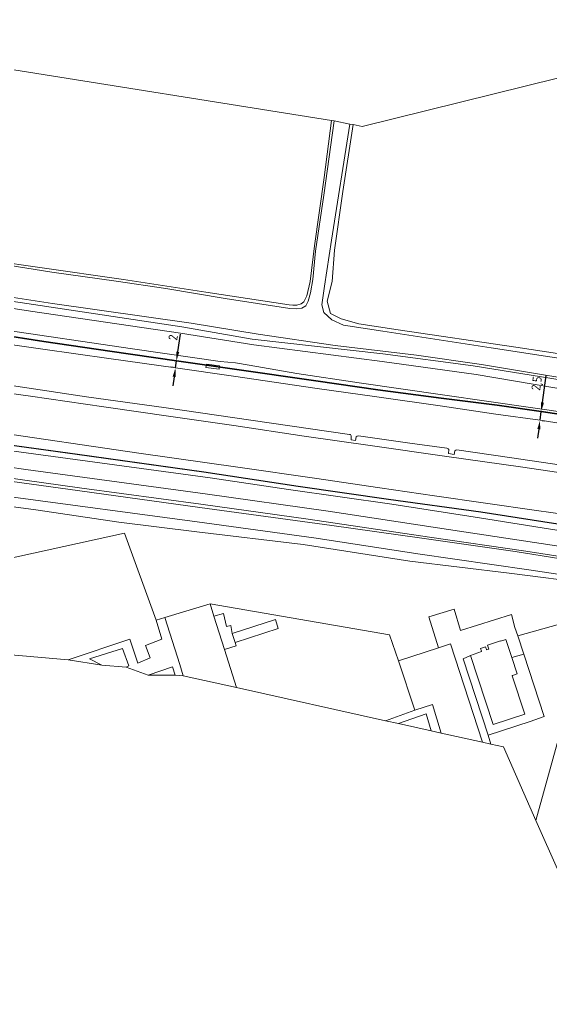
# Model space of a CAD drawing. Header units: metres. Extents: x 112942 to 118371, y 496117 to 499046.
# Drawn here: x 116646.8 to 116794.3, y 497087.7 to 497359.5 of the extents above; entities that cross this region are included whole.
import ezdxf

# ---------------------------------------------------------------- set-up
doc = ezdxf.new("R2010")
doc.units = ezdxf.units.M
for name, color, linetype, lineweight in [('B-WE-OG-TOPOKAART-G', 253, 'Continuous', 18), ('N-WE-KL-DATA_GLASVEZEL-G', 90, 'KL-GLASVEZEL-N', 35), ('N-WE-KL-DATA_GLASVEZEL-M', 7, 'Continuous', 18)]:
    doc.layers.add(name, color=color, linetype=linetype, lineweight=lineweight)
doc.styles.add('ISO', font='isocp.shx')
doc.linetypes.add('KL-GLASVEZEL-N', pattern='A,4,-1,[101,NLCS.SHX,S=0.5,R=0,X=0,Y=0],-1,4,-1,["G",Standard,S=1,R=0,X=-0.25,Y=-0.5],-1.5', length=12.5)
doc.dimstyles.new('ISO', dxfattribs={"dimtxt": 2.5, "dimasz": 2.5, "dimexe": 1.25, "dimexo": 0.625, "dimtad": 1, "dimtxsty": 'ISO', "dimcen": 2.5, "dimadec": 0, "dimazin": 0, "dimtfac": 1, "dimtmove": 0, "dimatfit": 3, "dimfxl": 1, "dimarcsym": 0})

# ---------------------------------------------------------------- blocks, each defined once
blk = doc.blocks.new('*D39')
at = {"layer": 'Defpoints', "color": 0, "transparency": 16777216}
for p in [(116791.51, 497250.93, 6.3), (116791.51, 497250.93), (116791.17, 497248.45, 2.42)]:
    blk.add_point(p, dxfattribs=at)
at = {"layer": 'N-WE-KL-DATA_GLASVEZEL-M', "color": 0, "lineweight": -2, "transparency": 16777216}
for p, q in [((116791.86, 497253.41), (116792.89, 497260.88)), ((116791.17, 497248.45), (116791.51, 497250.93)), ((116792.13, 497250.84), (116792.75, 497250.76)), ((116791.79, 497248.37), (116792.41, 497248.28)), ((116790.83, 497245.98), (116790.49, 497243.5))]:
    blk.add_line(p, q, dxfattribs=at)
at = {"layer": 'N-WE-KL-DATA_GLASVEZEL-M', "color": 0, "transparency": 16777216}
for points in [[(116791.44, 497253.46), (116792.27, 497253.35), (116791.51, 497250.93)], [(116790.42, 497246.03), (116791.24, 497245.92), (116791.17, 497248.45)]]:
    blk.add_solid(points, dxfattribs=at)
at = {"layer": 'N-WE-KL-DATA_GLASVEZEL-M', "color": 0, "transparency": 16777216, "insert": (116790.5, 497258.66), "char_height": 2.5, "attachment_point": 5, "rotation": 82.117, "style": 'ISO'}
blk.add_mtext('2,5', dxfattribs=at)
blk = doc.blocks.new('*D40')
at = {"layer": 'Defpoints', "color": 0, "transparency": 16777216}
for p in [(116690.06, 497262.99, 2.23), (116690.34, 497264.97, 6.3), (116690.34, 497264.97)]:
    blk.add_point(p, dxfattribs=at)
at = {"layer": 'N-WE-KL-DATA_GLASVEZEL-M', "color": 0, "lineweight": -2, "transparency": 16777216}
for p, q in [((116690.7, 497267.44), (116691.42, 497272.35)), ((116689.44, 497263.08), (116688.82, 497263.17)), ((116689.73, 497265.06), (116689.11, 497265.15)), ((116690.06, 497262.99), (116690.34, 497264.97)), ((116689.7, 497260.52), (116689.34, 497258.04))]:
    blk.add_line(p, q, dxfattribs=at)
at = {"layer": 'N-WE-KL-DATA_GLASVEZEL-M', "color": 0, "transparency": 16777216}
for points in [[(116690.29, 497267.5), (116691.12, 497267.38), (116690.34, 497264.97)], [(116689.28, 497260.58), (116690.11, 497260.46), (116690.06, 497262.99)]]:
    blk.add_solid(points, dxfattribs=at)
at = {"layer": 'N-WE-KL-DATA_GLASVEZEL-M', "color": 0, "transparency": 16777216, "insert": (116689.39, 497271.41), "char_height": 2.5, "attachment_point": 5, "rotation": 81.7216, "style": 'ISO'}
blk.add_mtext('2', dxfattribs=at)

msp = doc.modelspace()

# ---------------------------------------------------------------- linework, layer by layer
at = {"layer": 'B-WE-OG-TOPOKAART-G'}
for points, elevation in [([(116705.831, 497189.323), (116717.764, 497193.198), (116718.557, 497190.756), (116706.624, 497186.881), (116705.831, 497189.323)], -0.153), ([(116783.332, 497182.722), (116784.841, 497178.14), (116783.577, 497177.723), (116783.414, 497177.67), (116786.925, 497167.008), (116778.17, 497164.124), (116771.854, 497183.301), (116774.965, 497184.326), (116774.911, 497184.489), (116774.671, 497185.218), (116776.065, 497185.677), (116776.316, 497184.914), (116776.351, 497184.808), (116776.974, 497185.013), (116776.61, 497186.117), (116780.182, 497187.294), (116780.238, 497187.212), (116781.695, 497187.692), (116783.332, 497182.722)], -0.277)]:
    msp.add_lwpolyline(points, close=True, dxfattribs=dict(at, elevation=elevation))
for points in [[(116824.745, 497262.597, -1.352), (116823.959, 497262.737, -1.353), (116784.433, 497268.766, -1.447), (116751.81, 497273.559, -1.417), (116740.944, 497275.204, -1.343), (116736.058, 497276.578, -1.317), (116733.098, 497278.025, -1.18), (116732.138, 497281.475, -1.067), (116733.481, 497286.919, -0.947), (116734.21, 497295.589, -1.153), (116736.437, 497311.866, -1.173), (116739.32, 497330.399, -1.383), (116741.876, 497329.884, -1.113), (116850.905, 497356.838, -0.959), (116824.745, 497262.597, -1.352)], [(116733.371, 497331.596, -1.352), (116731.305, 497315.798, -1.295), (116728.629, 497296.795, -1.268), (116727.417, 497286.945, -1.133), (116726.489, 497282.983, -1.055), (116725.649, 497281.288, -1.088), (116724.93, 497280.738, -1.088), (116723.703, 497280.411, -1.088), (116722.658, 497280.405, -1.091), (116721.614, 497280.474, -1.106), (116698.52, 497283.998, -1.232), (116675.614, 497287.48, -1.265), (116652.4, 497290.795, -1.298), (116626.637, 497294.512, -1.125), (116640.505, 497346.364, -0.991), (116733.371, 497331.596, -1.352)], [(116626.637, 497294.512, -1.125), (116652.4, 497290.795, -1.298), (116675.614, 497287.48, -1.265), (116698.52, 497283.998, -1.232), (116721.614, 497280.474, -1.106), (116722.658, 497280.405, -1.091), (116723.703, 497280.411, -1.088), (116724.93, 497280.738, -1.088), (116725.649, 497281.288, -1.088), (116726.489, 497282.983, -1.055), (116727.417, 497286.945, -1.133), (116728.629, 497296.795, -1.268), (116731.305, 497315.798, -1.295), (116733.371, 497331.596, -1.352)], [(116733.371, 497331.596, -1.352), (116734.113, 497331.447, -1.622), (116731.239, 497310.895, -1.646), (116728.931, 497295.347, -1.646), (116728.195, 497287.49, -1.646), (116727.559, 497283.782, -1.646), (116726.887, 497281.447, -1.646), (116726.234, 497280.187, -1.646), (116725.139, 497279.527, -1.646), (116723.757, 497279.319, -1.646), (116721.795, 497279.449, -1.646), (116703.813, 497282.219, -1.646), (116687.353, 497284.966, -1.646), (116673.583, 497287.005, -1.646), (116655.818, 497289.494, -1.646), (116641.27, 497291.817, -1.646)], [(116641.27, 497291.817, -1.646), (116655.818, 497289.494, -1.646), (116673.583, 497287.005, -1.646), (116687.353, 497284.966, -1.646), (116703.813, 497282.219, -1.646), (116721.795, 497279.449, -1.646), (116723.757, 497279.319, -1.646), (116725.139, 497279.527, -1.646), (116726.234, 497280.187, -1.646), (116726.887, 497281.447, -1.646), (116727.559, 497283.782, -1.646), (116728.195, 497287.49, -1.646), (116728.931, 497295.347, -1.646), (116731.239, 497310.895, -1.646), (116734.113, 497331.447, -1.622), (116738.438, 497330.576, -1.647)], [(116738.438, 497330.576, -1.647), (116733.365, 497298.416, -1.637), (116731.42, 497285.673, -1.63), (116730.622, 497280.452, -1.623), (116731.181, 497278.337, -1.623), (116733.42, 497276.324, -1.64), (116736.677, 497274.867, -1.653), (116747.614, 497273.116, -1.67), (116777.613, 497268.543, -1.68), (116810.176, 497263.527, -1.697), (116824.395, 497261.334, -1.688), (116822.912, 497255.993, -1.661), (116812.739, 497257.683, -1.66), (116774.949, 497263.922, -1.663), (116756.885, 497266.49, -1.673), (116734.359, 497269.212, -1.67), (116713.018, 497272.345, -1.66), (116694.437, 497275.377, -1.66), (116655.946, 497280.856, -1.657), (116625.857, 497285.478, -1.66)], [(116824.745, 497262.597, -1.352), (116824.395, 497261.334, -1.688), (116810.176, 497263.527, -1.697), (116777.613, 497268.543, -1.68), (116747.614, 497273.116, -1.67), (116736.677, 497274.867, -1.653), (116733.42, 497276.324, -1.64), (116731.181, 497278.337, -1.623), (116730.622, 497280.452, -1.623), (116731.42, 497285.673, -1.63), (116733.365, 497298.416, -1.637), (116738.438, 497330.576, -1.647), (116739.32, 497330.399, -1.383), (116736.437, 497311.866, -1.173), (116734.21, 497295.589, -1.153), (116733.481, 497286.919, -0.947), (116732.138, 497281.475, -1.067), (116733.098, 497278.025, -1.18), (116736.058, 497276.578, -1.317), (116740.944, 497275.204, -1.343), (116751.81, 497273.559, -1.417), (116784.433, 497268.766, -1.447), (116823.959, 497262.737, -1.353), (116824.745, 497262.597, -1.352)], [(116822.735, 497255.356, -1.259), (116822.052, 497252.895, -1.005), (116810.535, 497254.83, -1.005), (116773.456, 497261.179, -1.005), (116747.348, 497264.777, -1.096), (116711.792, 497269.349, -1.096), (116691.475, 497272.65, -1.096), (116649.825, 497278.746, -1.056), (116623.494, 497282.76, -1.056), (116623.973, 497284.55, -1.156), (116650.675, 497280.577, -1.153), (116691.824, 497274.387, -1.147), (116711.331, 497270.905, -1.153), (116747.597, 497266.864, -1.367), (116772.633, 497263.514, -1.367), (116810.548, 497257.435, -1.367), (116822.735, 497255.356, -1.259)], [(116822.912, 497255.993, -1.661), (116822.735, 497255.356, -1.259), (116810.548, 497257.435, -1.367), (116772.633, 497263.514, -1.367), (116747.597, 497266.864, -1.367), (116711.331, 497270.905, -1.153), (116691.824, 497274.387, -1.147), (116650.675, 497280.577, -1.153), (116623.973, 497284.55, -1.156), (116624.282, 497285.705, -1.66), (116625.857, 497285.478, -1.66), (116655.946, 497280.856, -1.657), (116694.437, 497275.377, -1.66), (116713.018, 497272.345, -1.66), (116734.359, 497269.212, -1.67), (116756.885, 497266.49, -1.673), (116774.949, 497263.922, -1.663), (116812.739, 497257.683, -1.66), (116822.912, 497255.993, -1.661)], [(116623.494, 497282.76, -1.056), (116649.825, 497278.746, -1.056), (116691.475, 497272.65, -1.096), (116711.792, 497269.349, -1.096), (116747.348, 497264.777, -1.096), (116773.456, 497261.179, -1.005), (116810.535, 497254.83, -1.005), (116822.052, 497252.895, -1.005)], [(116640.459, 497273.785, 1.98), (116678.18, 497268.25, 1.83), (116702.431, 497264.785, 2.013), (116706.73, 497264.4, 1.977), (116710.468, 497263.78, 1.977), (116723.731, 497261.466, 1.947), (116741.01, 497258.803, 2.094), (116800.094, 497250.384, 2.057), (116820.412, 497246.986, 2.132), (116819.613, 497244.108, 2.428), (116803.975, 497246.503, 2.481), (116791.171, 497248.454, 2.421), (116778.893, 497250.154, 2.442), (116763.485, 497252.423, 2.421), (116745.9, 497254.941, 2.334), (116728.716, 497257.386, 2.298), (116706.173, 497260.644, 2.283), (116690.056, 497262.989, 2.232), (116671.568, 497265.617, 2.226), (116653.241, 497268.19, 2.283), (116633.221, 497271.064, 2.325)], [(116822.052, 497252.895, -1.005), (116820.412, 497246.986, 2.132), (116800.094, 497250.384, 2.057), (116741.01, 497258.803, 2.094), (116723.731, 497261.466, 1.947), (116710.468, 497263.78, 1.977), (116706.73, 497264.4, 1.977), (116702.431, 497264.785, 2.013), (116678.18, 497268.25, 1.83), (116640.459, 497273.785, 1.98)], [(116633.221, 497271.064, 2.325), (116653.241, 497268.19, 2.283), (116671.568, 497265.617, 2.226), (116690.056, 497262.989, 2.232), (116706.173, 497260.644, 2.283), (116728.716, 497257.386, 2.298), (116745.9, 497254.941, 2.334), (116763.485, 497252.423, 2.421), (116778.893, 497250.154, 2.442), (116791.171, 497248.454, 2.421), (116803.975, 497246.503, 2.481), (116819.613, 497244.108, 2.428), (116816.592, 497233.224, 2.213)], [(116698.509, 497263.117, 2.034), (116702.189, 497262.643, 2.043), (116702.31, 497263.536, 2.079), (116698.629, 497264.041, 2.034), (116698.509, 497263.117, 2.034)], [(116702.31, 497263.536, 2.079), (116702.189, 497262.643, 2.043), (116698.509, 497263.117, 2.034), (116698.629, 497264.041, 2.034), (116702.31, 497263.536, 2.079)], [(116617.357, 497259.813, 2.521), (116630.488, 497257.778, 2.558), (116649.871, 497255.098, 2.538), (116670.163, 497252.143, 2.47), (116688.764, 497249.474, 2.448), (116706.273, 497246.993, 2.456), (116725.746, 497244.096, 2.437), (116744.732, 497241.365, 2.4), (116764.672, 497238.484, 2.389), (116786.384, 497235.422, 2.403), (116805.075, 497232.656, 2.372), (116816.236, 497230.914, 2.323), (116813.001, 497220.29, 2.037), (116806.073, 497221.21, 2.022), (116790.19, 497223.44, 2.007), (116761.932, 497227.542, 2.01), (116746.755, 497229.765, 2.085), (116728.64, 497232.398, 2.106), (116708.046, 497235.337, 2.172), (116679.875, 497239.368, 2.136), (116638.271, 497245.412, 2.226), (116614.424, 497248.847, 2.345), (116617.357, 497259.813, 2.521)], [(116805.075, 497232.656, 2.372), (116786.384, 497235.422, 2.403), (116764.672, 497238.484, 2.389), (116744.732, 497241.365, 2.4), (116725.746, 497244.096, 2.437), (116706.273, 497246.993, 2.456), (116688.764, 497249.474, 2.448), (116670.163, 497252.143, 2.47), (116649.871, 497255.098, 2.538), (116630.488, 497257.778, 2.558)], [(116797.085, 497236.037, 2.282), (116782.752, 497238.129, 2.302), (116768.116, 497240.284, 2.277), (116767.804, 497240.184, 2.277), (116767.585, 497239.952, 2.277), (116767.403, 497238.986, 2.263), (116765.775, 497239.259, 2.282), (116765.862, 497240.323, 2.31), (116765.661, 497240.551, 2.31), (116765.359, 497240.716, 2.31), (116755.062, 497242.158, 2.378), (116740.793, 497244.183, 2.302), (116740.418, 497244.098, 2.302), (116740.156, 497243.9, 2.293), (116740.022, 497242.866, 2.296), (116738.755, 497243.005, 2.313), (116738.831, 497244.138, 2.382), (116738.584, 497244.48, 2.385), (116738.345, 497244.551, 2.382), (116716.056, 497247.786, 2.358), (116687.495, 497251.929, 2.439), (116665.398, 497255, 2.451), (116636.552, 497259.297, 2.541)], [(116636.552, 497259.297, 2.541), (116665.398, 497255, 2.451), (116687.495, 497251.929, 2.439), (116716.056, 497247.786, 2.358), (116738.345, 497244.551, 2.382), (116738.584, 497244.48, 2.385), (116738.831, 497244.138, 2.382), (116738.755, 497243.005, 2.313), (116740.022, 497242.866, 2.296), (116740.156, 497243.9, 2.293), (116740.418, 497244.098, 2.302), (116740.793, 497244.183, 2.302), (116755.062, 497242.158, 2.378), (116765.359, 497240.716, 2.31), (116765.661, 497240.551, 2.31), (116765.862, 497240.323, 2.31), (116765.775, 497239.259, 2.282), (116767.403, 497238.986, 2.263), (116767.585, 497239.952, 2.277), (116767.804, 497240.184, 2.277), (116768.116, 497240.284, 2.277), (116782.752, 497238.129, 2.302), (116797.085, 497236.037, 2.282)], [(116662.853, 497239.056, 1.993), (116638.545, 497242.424, 2.018), (116613.624, 497245.877, 2.184), (116614.424, 497248.847, 2.345), (116638.271, 497245.412, 2.226), (116679.875, 497239.368, 2.136), (116708.046, 497235.337, 2.172), (116728.64, 497232.398, 2.106), (116746.755, 497229.765, 2.085), (116761.932, 497227.542, 2.01), (116790.19, 497223.44, 2.007), (116806.073, 497221.21, 2.022), (116813.001, 497220.29, 2.037), (116812.168, 497217.307, 1.907), (116799.072, 497219.322, 1.791), (116774.727, 497223.045, 1.864), (116749.164, 497226.632, 1.937), (116724.136, 497230.167, 1.883), (116697.913, 497234.187, 1.917), (116662.853, 497239.056, 1.993)], [(116811.693, 497215.575, 1.608), (116810.539, 497211.417, -0.747), (116799.448, 497213.09, -0.788), (116765.816, 497218.222, -0.692), (116732.368, 497223.288, -0.476), (116698.282, 497228.034, -0.727), (116648.579, 497234.843, -0.569), (116617.926, 497239.226, -0.611), (116612.06, 497240.005, -0.598), (116613.222, 497244.351, 2.034), (116643.225, 497240.201, 1.821), (116699.724, 497232.469, 1.893), (116721.387, 497229.239, 1.887), (116750.06, 497225.197, 1.853), (116774.36, 497221.38, 1.623), (116805.094, 497216.517, 1.566), (116811.693, 497215.575, 1.608)], [(116812.152, 497217.209, 1.907), (116811.693, 497215.575, 1.608), (116805.094, 497216.517, 1.566), (116774.36, 497221.38, 1.623), (116750.06, 497225.197, 1.853), (116721.387, 497229.239, 1.887), (116699.724, 497232.469, 1.893), (116643.225, 497240.201, 1.821), (116613.222, 497244.351, 2.034), (116613.61, 497245.777, 2.184), (116638.532, 497242.324, 2.018), (116662.839, 497238.956, 1.993), (116697.899, 497234.089, 1.917), (116724.122, 497230.069, 1.883), (116749.15, 497226.532, 1.937), (116774.713, 497222.947, 1.864), (116799.056, 497219.224, 1.791), (116812.152, 497217.209, 1.907)], [(116812.168, 497217.307, 1.907), (116812.152, 497217.209, 1.907), (116799.056, 497219.224, 1.791), (116774.713, 497222.947, 1.864), (116749.15, 497226.532, 1.937), (116724.122, 497230.069, 1.883), (116697.899, 497234.089, 1.917), (116662.839, 497238.956, 1.993), (116638.532, 497242.324, 2.018), (116613.61, 497245.777, 2.184), (116613.624, 497245.877, 2.184), (116638.545, 497242.424, 2.018), (116662.853, 497239.056, 1.993), (116697.913, 497234.187, 1.917), (116724.136, 497230.167, 1.883), (116749.164, 497226.632, 1.937), (116774.727, 497223.045, 1.864), (116799.072, 497219.322, 1.791), (116812.168, 497217.307, 1.907)], [(116810.539, 497211.417, -0.747), (116809.786, 497208.708, -1.023), (116787.253, 497212.138, -1.093), (116760.517, 497216.019, -1.017), (116726.827, 497221.063, -0.903), (116697.119, 497225.252, -0.933), (116664.115, 497229.662, -0.907), (116626.506, 497234.914, -0.937), (116611.203, 497236.803, -0.91), (116612.06, 497240.005, -0.598), (116617.926, 497239.226, -0.611), (116648.579, 497234.843, -0.569), (116698.282, 497228.034, -0.727), (116732.368, 497223.288, -0.476), (116765.816, 497218.222, -0.692), (116799.448, 497213.09, -0.788), (116810.539, 497211.417, -0.747)], [(116809.608, 497208.064, -1.393), (116808.471, 497203.969, -1.463), (116788.056, 497207.033, -1.463), (116757.28, 497211.466, -1.467), (116729.072, 497215.788, -1.463), (116696.098, 497220.322, -1.453), (116643.705, 497227.296, -1.45), (116612.001, 497231.24, -1.447), (116609.794, 497231.535, -1.447), (116610.973, 497235.941, -1.424), (116625.938, 497234.046, -1.427), (116660.222, 497229.332, -1.427), (116696.854, 497224.326, -1.427), (116733.458, 497219.284, -1.387), (116757.735, 497215.862, -1.38), (116784.246, 497212.076, -1.38), (116809.608, 497208.064, -1.393)], [(116809.786, 497208.708, -1.023), (116809.608, 497208.064, -1.393), (116784.246, 497212.076, -1.38), (116757.735, 497215.862, -1.38), (116733.458, 497219.284, -1.387), (116696.854, 497224.326, -1.427), (116660.222, 497229.332, -1.427), (116625.938, 497234.046, -1.427), (116610.973, 497235.941, -1.424), (116611.203, 497236.803, -0.91), (116626.506, 497234.914, -0.937), (116664.115, 497229.662, -0.907), (116697.119, 497225.252, -0.933), (116726.827, 497221.063, -0.903), (116760.517, 497216.019, -1.017), (116787.253, 497212.138, -1.093), (116809.786, 497208.708, -1.023)], [(116808.471, 497203.969, -1.463), (116808.114, 497202.682, -1.074), (116805.811, 497203.101, -1.08), (116782.635, 497206.115, -1.18), (116755.067, 497209.446, -1.01), (116725.497, 497214.06, -1.1), (116696.019, 497217.516, -0.713), (116674.336, 497220.24, -0.757), (116651.347, 497223.653, -0.927), (116609.198, 497229.306, -0.901), (116609.794, 497231.535, -1.447), (116612.001, 497231.24, -1.447), (116643.705, 497227.296, -1.45), (116696.098, 497220.322, -1.453), (116729.072, 497215.788, -1.463), (116757.28, 497211.466, -1.467), (116788.056, 497207.033, -1.463), (116808.471, 497203.969, -1.463)], [(116609.198, 497229.306, -0.901), (116651.347, 497223.653, -0.927), (116674.336, 497220.24, -0.757), (116696.019, 497217.516, -0.713), (116725.497, 497214.06, -1.1), (116755.067, 497209.446, -1.01), (116782.635, 497206.115, -1.18), (116805.811, 497203.101, -1.08), (116808.114, 497202.682, -1.074)], [(116615.955, 497185.898, -0.267), (116610.362, 497202.677, -0.267), (116601.29, 497199.736, -0.309), (116604.554, 497211.942, -0.153), (116637.562, 497208.767, -0.212), (116675.881, 497217.127, -0.373), (116684.68, 497193.027, -0.327), (116686.257, 497187.751, -0.142), (116681.772, 497186.049, -0.184), (116683.083, 497182.643, -0.299), (116679.58, 497181.181, -0.299), (116677.432, 497187.768, -0.226), (116660.263, 497182.105, -0.164), (116615.955, 497185.898, -0.267)], [(116808.114, 497202.682, -1.074), (116805.858, 497194.554, -0.6), (116784.998, 497188.719, -0.392), (116784.226, 497190.979, -0.236), (116783.251, 497194.667, -0.362), (116769.138, 497190.213, -0.338), (116767.381, 497196.1, -0.541), (116760.29, 497194.009, -0.542), (116762.995, 497185.412, -0.287), (116751.914, 497181.78, -0.28), (116749.381, 497189.021, -0.24), (116699.681, 497197.589, -0.213), (116687.085, 497193.794, -0.31), (116684.68, 497193.027, -0.327), (116675.881, 497217.127, -0.373), (116637.562, 497208.767, -0.212)], [(116692.231, 497177.615, -0.38), (116691.254, 497180.738, -0.253), (116687.085, 497193.794, -0.31), (116699.681, 497197.589, -0.213), (116700.749, 497194.187, -0.08), (116703.642, 497184.965, -0.167), (116706.974, 497174.347, -0.23), (116692.231, 497177.615, -0.38)], [(116706.974, 497174.347, -0.23), (116703.642, 497184.965, -0.167), (116706.875, 497185.927, -0.17), (116706.624, 497186.881, -0.153), (116718.557, 497190.756, -0.153), (116717.764, 497193.198, -0.153), (116705.831, 497189.323, -0.153), (116705.385, 497191.608, -0.153), (116704.204, 497191.279, -0.153), (116703.415, 497194.874, -0.08), (116700.749, 497194.187, -0.08), (116699.681, 497197.589, -0.213), (116749.381, 497189.021, -0.24), (116751.914, 497181.78, -0.28), (116756.491, 497168.089, -0.28), (116748.271, 497165.193, -0.29), (116706.974, 497174.347, -0.23)], [(116705.831, 497189.323, -0.153), (116706.624, 497186.881, -0.153), (116706.875, 497185.927, -0.17), (116703.642, 497184.965, -0.167), (116700.749, 497194.187, -0.08), (116703.415, 497194.874, -0.08), (116704.204, 497191.279, -0.153), (116705.385, 497191.608, -0.153), (116705.831, 497189.323, -0.153)], [(116775.244, 497159.214, -0.31), (116766.351, 497186.518, -0.3), (116762.995, 497185.412, -0.287), (116760.29, 497194.009, -0.542), (116767.381, 497196.1, -0.541), (116769.138, 497190.213, -0.338), (116783.251, 497194.667, -0.362), (116784.226, 497190.979, -0.236), (116784.998, 497188.719, -0.392), (116786.674, 497183.613, -0.355), (116783.332, 497182.722, -0.277), (116781.695, 497187.692, -0.277), (116780.238, 497187.212, -0.277), (116780.182, 497187.294, -0.277), (116776.61, 497186.117, -0.277), (116776.974, 497185.013, -0.277), (116776.351, 497184.808, -0.277), (116776.316, 497184.914, -0.277), (116776.065, 497185.677, -0.277), (116774.671, 497185.218, -0.277), (116774.911, 497184.489, -0.277), (116774.965, 497184.326, -0.277), (116771.854, 497183.301, -0.277), (116769.843, 497182.329, -0.213), (116776.774, 497161.138, -0.213), (116777.508, 497158.712, -0.31), (116775.244, 497159.214, -0.31)], [(116660.263, 497182.105, -0.164), (116677.432, 497187.768, -0.226), (116679.58, 497181.181, -0.299), (116683.083, 497182.643, -0.299), (116681.772, 497186.049, -0.184), (116686.257, 497187.751, -0.142), (116684.68, 497193.027, -0.327), (116687.085, 497193.794, -0.31), (116691.254, 497180.738, -0.253), (116692.231, 497177.615, -0.38), (116690.014, 497177.783, -0.175), (116689.223, 497180.128, -0.201), (116682.494, 497177.799, -0.198), (116676.385, 497180.049, -0.122), (116677.158, 497180.354, -0.122), (116675.383, 497185.24, -0.173), (116666.231, 497182.361, -0.173), (116669.618, 497180.623, -0.173), (116660.263, 497182.105, -0.164)], [(116805.858, 497194.554, -0.6), (116790.027, 497137.524, -0.192), (116780.999, 497157.938, -0.247), (116777.508, 497158.712, -0.31), (116776.774, 497161.138, -0.213), (116788.405, 497165.007, -0.243), (116792.331, 497166.383, -0.233), (116786.674, 497183.613, -0.355), (116784.998, 497188.719, -0.392), (116805.858, 497194.554, -0.6)], [(116796.354, 497123.216, -0.153), (116790.027, 497137.524, -0.192), (116805.858, 497194.554, -0.6)], [(116669.618, 497180.623, -0.173), (116666.231, 497182.361, -0.173), (116675.383, 497185.24, -0.173), (116677.158, 497180.354, -0.122), (116676.385, 497180.049, -0.122), (116669.618, 497180.623, -0.173)], [(116763.772, 497161.757, -0.373), (116761.309, 497169.688, -0.327), (116756.491, 497168.089, -0.28), (116751.914, 497181.78, -0.28), (116762.995, 497185.412, -0.287), (116766.351, 497186.518, -0.3), (116775.244, 497159.214, -0.31), (116763.772, 497161.757, -0.373)], [(116783.332, 497182.722, -0.277), (116786.674, 497183.613, -0.355), (116792.331, 497166.383, -0.233), (116788.405, 497165.007, -0.243), (116776.774, 497161.138, -0.213), (116769.843, 497182.329, -0.213), (116771.854, 497183.301, -0.277), (116778.17, 497164.124, -0.277), (116786.925, 497167.008, -0.277), (116783.414, 497177.67, -0.277), (116783.577, 497177.723, -0.277), (116784.841, 497178.14, -0.277), (116783.332, 497182.722, -0.277)], [(116682.494, 497177.799, -0.198), (116689.223, 497180.128, -0.201), (116690.014, 497177.783, -0.175), (116682.494, 497177.799, -0.198)], [(116748.271, 497165.193, -0.29), (116756.491, 497168.089, -0.28), (116761.309, 497169.688, -0.327), (116763.772, 497161.757, -0.373), (116761.002, 497162.371, -0.39), (116759.59, 497167.108, -0.393), (116751.892, 497164.39, -0.327), (116748.271, 497165.193, -0.29)], [(116761.002, 497162.371, -0.39), (116751.892, 497164.39, -0.327), (116759.59, 497167.108, -0.393), (116761.002, 497162.371, -0.39)]]:
    msp.add_polyline3d(points, dxfattribs=at)
at = {"layer": 'N-WE-KL-DATA_GLASVEZEL-G', "flags": 128}
msp.add_lwpolyline([(113099.712, 499014.37), (113099.44, 499003.59), (113099.499, 498999.792), (113099.804, 498996.137), (113099.53, 498968.354), (113099.566, 498951.056), (113099.476, 498942.658), (113099.726, 498939.408), (113100.155, 498937.952), (113101.157, 498935.413), (113102.32, 498932.796), (113103.399, 498931.465), (113105.433, 498929.886), (113106.674, 498929.14), (113108.587, 498928.742), (113115.604, 498928.288), (113129.599, 498927.262), (113152.277, 498925.63), (113152.278, 498925.63), (113175.725, 498923.657), (113198.974, 498921.279), (113220.698, 498917.529), (113241.314, 498911.718), (113259.89, 498904.498), (113281.526, 498893.155), (113301.308, 498879.664), (113319.784, 498863.537), (113333.555, 498848.523), (113341.231, 498838.155), (113343.813, 498834.565), (113349.506, 498825.765), (113354.73, 498816.673), (113359.468, 498807.319), (113363.708, 498797.729), (113367.618, 498787.457), (113368.69, 498784.539), (113369.84, 498781.239), (113370.932, 498777.919), (113371.966, 498774.58), (113372.942, 498771.223), (113373.858, 498767.849), (113374.715, 498764.461), (113375.512, 498761.057), (113376.249, 498757.641), (113376.904, 498754.201), (113377.495, 498750.762), (113378.051, 498747.312), (113378.547, 498743.858), (113378.751, 498742.291), (113379.096, 498739.399), (113379.409, 498736.448), (113379.688, 498733.512), (113379.978, 498730.104), (113380.237, 498726.718), (113380.477, 498723.355), (113380.731, 498719.632), (113381.013, 498716.6), (113381.313, 498713.488), (113381.645, 498710.241), (113382.004, 498707.026), (113382.398, 498703.847), (113382.864, 498700.521), (113383.288, 498697.357), (113383.734, 498694.396), (113384.26, 498691.285), (113384.844, 498688.186), (113385.484, 498685.098), (113386.182, 498682.023), (113386.937, 498678.961), (113387.748, 498675.913), (113388.615, 498672.881), (113389.539, 498669.866), (113390.518, 498666.868), (113391.552, 498663.889), (113392.642, 498660.93), (113393.786, 498657.991), (113394.984, 498655.073), (113396.236, 498652.179), (113397.542, 498649.308), (113398.9, 498646.462), (113400.311, 498643.642), (113401.774, 498640.848), (113403.288, 498638.082), (113404.854, 498635.344), (113406.469, 498632.635), (113408.135, 498629.958), (113409.85, 498627.311), (113411.614, 498624.697), (113413.425, 498622.115), (113415.285, 498619.568), (113417.191, 498617.056), (113419.143, 498614.579), (113421.141, 498612.139), (113423.183, 498609.736), (113425.27, 498607.372), (113427.401, 498605.046), (113429.574, 498602.761), (113431.788, 498600.516), (113434.044, 498598.312), (113436.344, 498596.148), (113437.799, 498594.819), (113441.055, 498591.955), (113443.465, 498589.927), (113445.915, 498587.941), (113448.402, 498586.001), (113450.924, 498584.108), (113453.48, 498582.262), (113456.07, 498580.463), (113458.734, 498578.718), (113461.177, 498577.178), (113463.659, 498575.644), (113466.184, 498574.143), (113469.543, 498572.148), (113472.314, 498570.568), (113475.129, 498569.013), (113477.98, 498567.48), (113480.865, 498565.962), (113483.778, 498564.454), (113489.504, 498561.531), (113492.64, 498560.008), (113501.635, 498555.639), (113510.63, 498551.27), (113519.626, 498546.901), (113528.621, 498542.532), (113537.616, 498538.163), (113546.611, 498533.794), (113555.593, 498529.431), (113560.418, 498527.154), (113579.63, 498518.055), (113601.833, 498507.934), (113627.27, 498496.378), (113627.896, 498496.699), (113651.209, 498486.151), (113674.376, 498475.686), (113700.62, 498463.505), (113723.402, 498452.851), (113747.607, 498441.92), (113826.936, 498407.232), (113831.96, 498404.555), (113856.291, 498390.206), (113876.281, 498378.09), (113881.116, 498375.349), (113901.444, 498365.312), (113923.487, 498354.345), (113947.094, 498342.456), (113969.922, 498330.857), (113998.595, 498316.097), (114017.505, 498306.229), (114042.278, 498293.06), (114066.728, 498280.02), (114090.418, 498267.163), (114113.179, 498254.611), (114113.179, 498254.611), (114136.142, 498241.86), (114161.935, 498227.268), (114186.026, 498213.509), (114206.354, 498201.808), (114231.746, 498186.946), (114255.923, 498172.65), (114282.573, 498156.533), (114306.156, 498142.09), (114330.404, 498127.051), (114353.649, 498112.661), (114377.173, 498098.282), (114400.39, 498084.264), (114400.39, 498084.264), (114400.39, 498084.264), (114424.381, 498069.86), (114447.304, 498056.342), (114471.846, 498042.035), (114494.618, 498028.886), (114509.723, 498020.344), (114519.828, 498014.63), (114532.295, 498007.637), (114547.431, 497999.207), (114554.569, 497995.219), (114561.698, 497991.236), (114576.34, 497983.145), (114594.008, 497973.536), (114612.78, 497963.411), (114629.357, 497954.521), (114637.087, 497950.389), (114659.016, 497938.907), (114663.476, 497936.6), (114670.112, 497933.227), (114681.314, 497927.562), (114688.002, 497924.245), (114688.002, 497924.245), (114699.381, 497918.468), (114713.724, 497911.12), (114722.775, 497906.57), (114739.305, 497898.205), (114758.236, 497888.959), (114781.307, 497877.636), (114789.929, 497873.442), (114806.071, 497865.567), (114820.247, 497858.793), (114832.07, 497853.143), (114839.35, 497849.661), (114859.114, 497839.161), (114859.834, 497838.808), (114861.029, 497838.223), (114918.608, 497811.949), (114920.617, 497810.991), (114927.641, 497808.928), (114945.501, 497801.09), (114955.15, 497796.805), (114965.848, 497790.973), (114978.069, 497784.16), (114993.439, 497777.439), (115009.534, 497770.42), (115024.846, 497763.803), (115042.759, 497756.185), (115061.558, 497748.294), (115077.255, 497741.973), (115077.779, 497741.733), (115092.907, 497735.4), (115110.354, 497728.204), (115119.312, 497724.566), (115128.235, 497737.264), (115131.2, 497735.069), (115137.069, 497730.88), (115143.723, 497726.432), (115148.029, 497723.754), (115152.972, 497720.979), (115157.087, 497718.73), (115164.692, 497714.92), (115172.898, 497710.903), (115184.421, 497705.42), (115193.888, 497701.085), (115205.145, 497695.936), (115213.536, 497692.157), (115219.93, 497689.177), (115224.911, 497687.06), (115232.819, 497683.83), (115236.05, 497682.537), (115239.06, 497681.366), (115251.825, 497676.544), (115276.956, 497667.151), (115291.756, 497661.561), (115301.108, 497658.029), (115320.058, 497650.863), (115338.866, 497643.693), (115343.986, 497641.686), (115350.871, 497638.768), (115360.275, 497634.799), (115365.004, 497632.73), (115366.013, 497632.289), (115368.097, 497631.377), (115378.556, 497626.904), (115381.75, 497621.432), (115390.867, 497617.898), (115409.483, 497610.935), (115429.461, 497603.463), (115472.724, 497587.274), (115509.337, 497573.467), (115554.049, 497556.742), (115598.687, 497540.018), (115647.817, 497521.572), (115674.818, 497511.419), (115678.607, 497521.062), (115684.944, 497518.686), (115735.335, 497499.843), (115749.331, 497494.619), (115760.346, 497490.443), (115766.452, 497487.922), (115783.719, 497479.9), (115812.497, 497466.388), (115840.452, 497453.266), (115858.018, 497445.157), (115866.741, 497441.75), (115868.95, 497447.502), (115869.315, 497448.433, -0.1086482), (116037.119, 497385.881), (116033.732, 497377.249), (116036.858, 497376.155), (116055.709, 497369.801), (116070.22, 497365.032), (116083.866, 497360.782), (116098.486, 497356.612), (116108.822, 497353.737), (116119.993, 497350.693), (116139.214, 497345.83), (116156.574, 497341.763), (116175.357, 497337.731), (116192.155, 497334.492), (116209.518, 497331.394), (116229.215, 497328.132), (116252.122, 497324.636), (116273.129, 497321.579), (116294.892, 497318.468), (116318.004, 497315.13), (116350.283, 497310.51), (116375.702, 497308.929), (116382.507, 497308.552), (116391.295, 497307.551), (116394.42, 497307.113), (116414.484, 497304.356), (116428.189, 497302.486), (116446.786, 497300.064), (116447.908, 497300.203), (116465.238, 497297.672), (116484.7, 497295.014), (116499.765, 497292.854), (116518.539, 497290.195), (116530.143, 497288.552), (116530.143, 497288.552), (116543.156, 497286.449), (116557.771, 497284.095), (116583.542, 497280.464), (116599.888, 497278.119), (116603.095, 497277.66), (116619.573, 497275.303), (116621.152, 497275.082), (116633.544, 497273.341), (116633.545, 497273.341), (116653.547, 497270.317), (116671.848, 497267.597), (116690.341, 497264.969), (116706.459, 497262.623), (116729, 497259.366), (116746.183, 497256.921), (116746.184, 497256.921), (116763.721, 497254.622), (116779.247, 497252.629), (116791.531, 497250.928), (116804.353, 497248.974), (116819.991, 497246.579), (116821.942, 497246.281), (116839.124, 497243.442), (116854.06, 497240.888), (116866.134, 497238.738), (116881.205, 497235.958), (116895.36, 497233.221), (116911.178, 497229.829), (116922.465, 497227.404), (116928.773, 497226.001), (116935.648, 497224.384), (116950.836, 497220.819), (116958.714, 497218.906), (116965.477, 497217.317), (116970.562, 497216.021), (116987.366, 497211.877), (117002.705, 497207.462), (117002.705, 497207.462), (117026.556, 497200.667), (117041.28, 497196.413), (117055.76, 497192.029), (117063.582, 497189.546), (117071.053, 497187.195), (117080.69, 497184.04), (117093.272, 497179.894), (117102.488, 497176.852), (117114.903, 497172.605), (117124.555, 497169.23), (117134.115, 497165.827), (117143.269, 497162.513), (117150.342, 497159.896), (117159.785, 497156.382), (117168.774, 497152.871), (117182.119, 497147.629), (117192.881, 497143.365), (117204.198, 497138.799), (117217.184, 497133.348), (117226.157, 497129.506), (117239.846, 497123.574), (117253.21, 497117.561), (117269.955, 497109.886), (117278.809, 497105.935), (117302.805, 497094.576), (117323.216, 497084.391), (117346.155, 497072.511), (117363.367, 497063.365), (117378.148, 497055.442), (117384.742, 497052.043), (117399.04, 497044.254), (117409.51, 497038.487), (117420.5, 497032.438), (117432.495, 497025.833), (117444.112, 497019.348), (117453.997, 497013.779), (117460.381, 497010.106), (117462.6, 497008.829), (117467.424, 497005.984), (117473.009, 497002.315), (117482.442, 496995.949), (117488.683, 496991.858), (117493.711, 496988.515), (117505.616, 496980.429), (117514.441, 496974.41), (117525.05, 496967.096), (117535.796, 496959.485), (117547.23, 496951.267), (117557.585, 496943.711), (117574.725, 496930.877), (117584.774, 496923.248), (117592.054, 496917.522), (117597.844, 496912.957), (117613.512, 496900.322), (117621.06, 496894.333), (117626.229, 496889.908), (117630.809, 496885.962), (117636.101, 496880.593), (117685.655, 496838.529), (117692.098, 496833.912), (117696.353, 496830.657), (117701.07, 496827.085), (117706.802, 496822.941), (117710.585, 496820.306), (117715.134, 496817.45), (117719.576, 496814.837), (117722.919, 496812.983), (117718.587, 496804.541), (117720.016, 496802.775), (117728.12, 496798.196), (117740.789, 496785.864), (117748.266, 496778.386), (117756.127, 496770.477), (117770.21, 496756.008), (117775.046, 496747.786), (117803.816, 496716.504), (117807.167, 496716.328), (117813.787, 496708.903), (117815.669, 496706.776), (117792.341, 496684.844), (117796.417, 496680.267), (117805.765, 496669.56), (117810.369, 496664.123), (117816.572, 496656.462), (117820.684, 496651.328), (117828.744, 496641.238), (117838.669, 496628.681), (117849.95, 496614.025), (117862.38, 496598.118, -0.4142136), (117862.164, 496596.364), (117861.342, 496595.721, 0.4038997), (117861.1, 496594.002), (117896.691, 496544.976), (117898.377, 496542.654), (117901.058, 496544.599), (117910.823, 496530.799), (117912.397, 496528.613), (117919.735, 496517.522), (117924.034, 496510.821), (117926.852, 496506.352), (117929.449, 496501.812), (117931.551, 496497.719), (117932.901, 496494.763), (117933.935, 496492.403), (117934.954, 496489.973), (117935.883, 496487.497), (117936.745, 496485.072), (117937.542, 496482.62), (117938.237, 496480.116), (117938.515, 496478.903), (117939.155, 496478.359), (117960.435, 496460.288), (117970.788, 496447.015), (117978.262, 496436.696), (117997.148, 496409), (118016.891, 496379.416), (118034.954, 496351.955), (118044.736, 496336.863), (118041.01, 496334.447), (118041.587, 496333.505), (118042.91, 496333.206), (118069.408, 496350.361), (118089.138, 496359.544), (118098.753, 496366.148), (118097.882, 496367.416), (118095.05, 496369.546), (118086.345, 496370.643)], format="xyb", dxfattribs=at)

# ---------------------------------------------------------------- dimensions: what is measured, and where the dimension line sits
at = {"layer": 'N-WE-KL-DATA_GLASVEZEL-M'}
for p1, p2, picture, middle in [((116690.056, 497262.989, 2.232), (116690.344, 497264.968, 6.297), '*D40', (116689.386, 497271.405)), ((116791.171, 497248.454, 2.421), (116791.514, 497250.93, 6.297), '*D39', (116790.502, 497258.663))]:
    dim = msp.add_aligned_dim(p1=p1, p2=p2, distance=0, dimstyle='ISO', dxfattribs=at)
    dim.commit()
    dim.dimension.update_dxf_attribs({"geometry": picture, "text_midpoint": middle})

doc.saveas('drawing.dxf')
